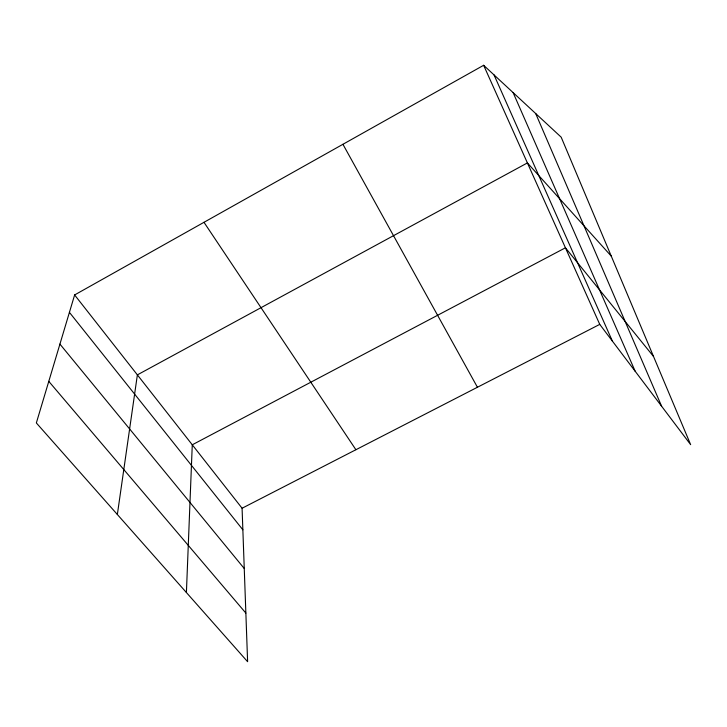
<?xml version="1.0" encoding="UTF-8"?>
<svg xmlns="http://www.w3.org/2000/svg" width="727" height="727" viewBox="0 0 727 727"><rect width="100%" height="100%" fill="white"/><g stroke="black" fill="none" stroke-linecap="round" stroke-linejoin="round"><path stroke-width="1.09" d="M186.403 592.532L192.273 444.797L565.433 247.798L653.509 356.457M117.356 514.498L137.376 374.868L527.402 162.921L611.262 256.113M74.627 294.944L36.35 422.95L247.616 661.715L242.082 508.237L74.627 294.944L483.646 65.285L561.18 137.176L690.65 444.66L599.748 324.378L483.646 65.285M242.082 508.237L599.748 324.378M48.782 381.357L245.862 613.097M59.923 344.098L244.263 568.532M69.419 312.365L242.863 529.81M203.987 222.308L355.903 449.731M342.935 144.291L477.43 387.255M494.042 74.917L612.388 341.108M513.108 92.593L635.189 371.279M535.69 113.539L661.606 406.229"/></g></svg>
